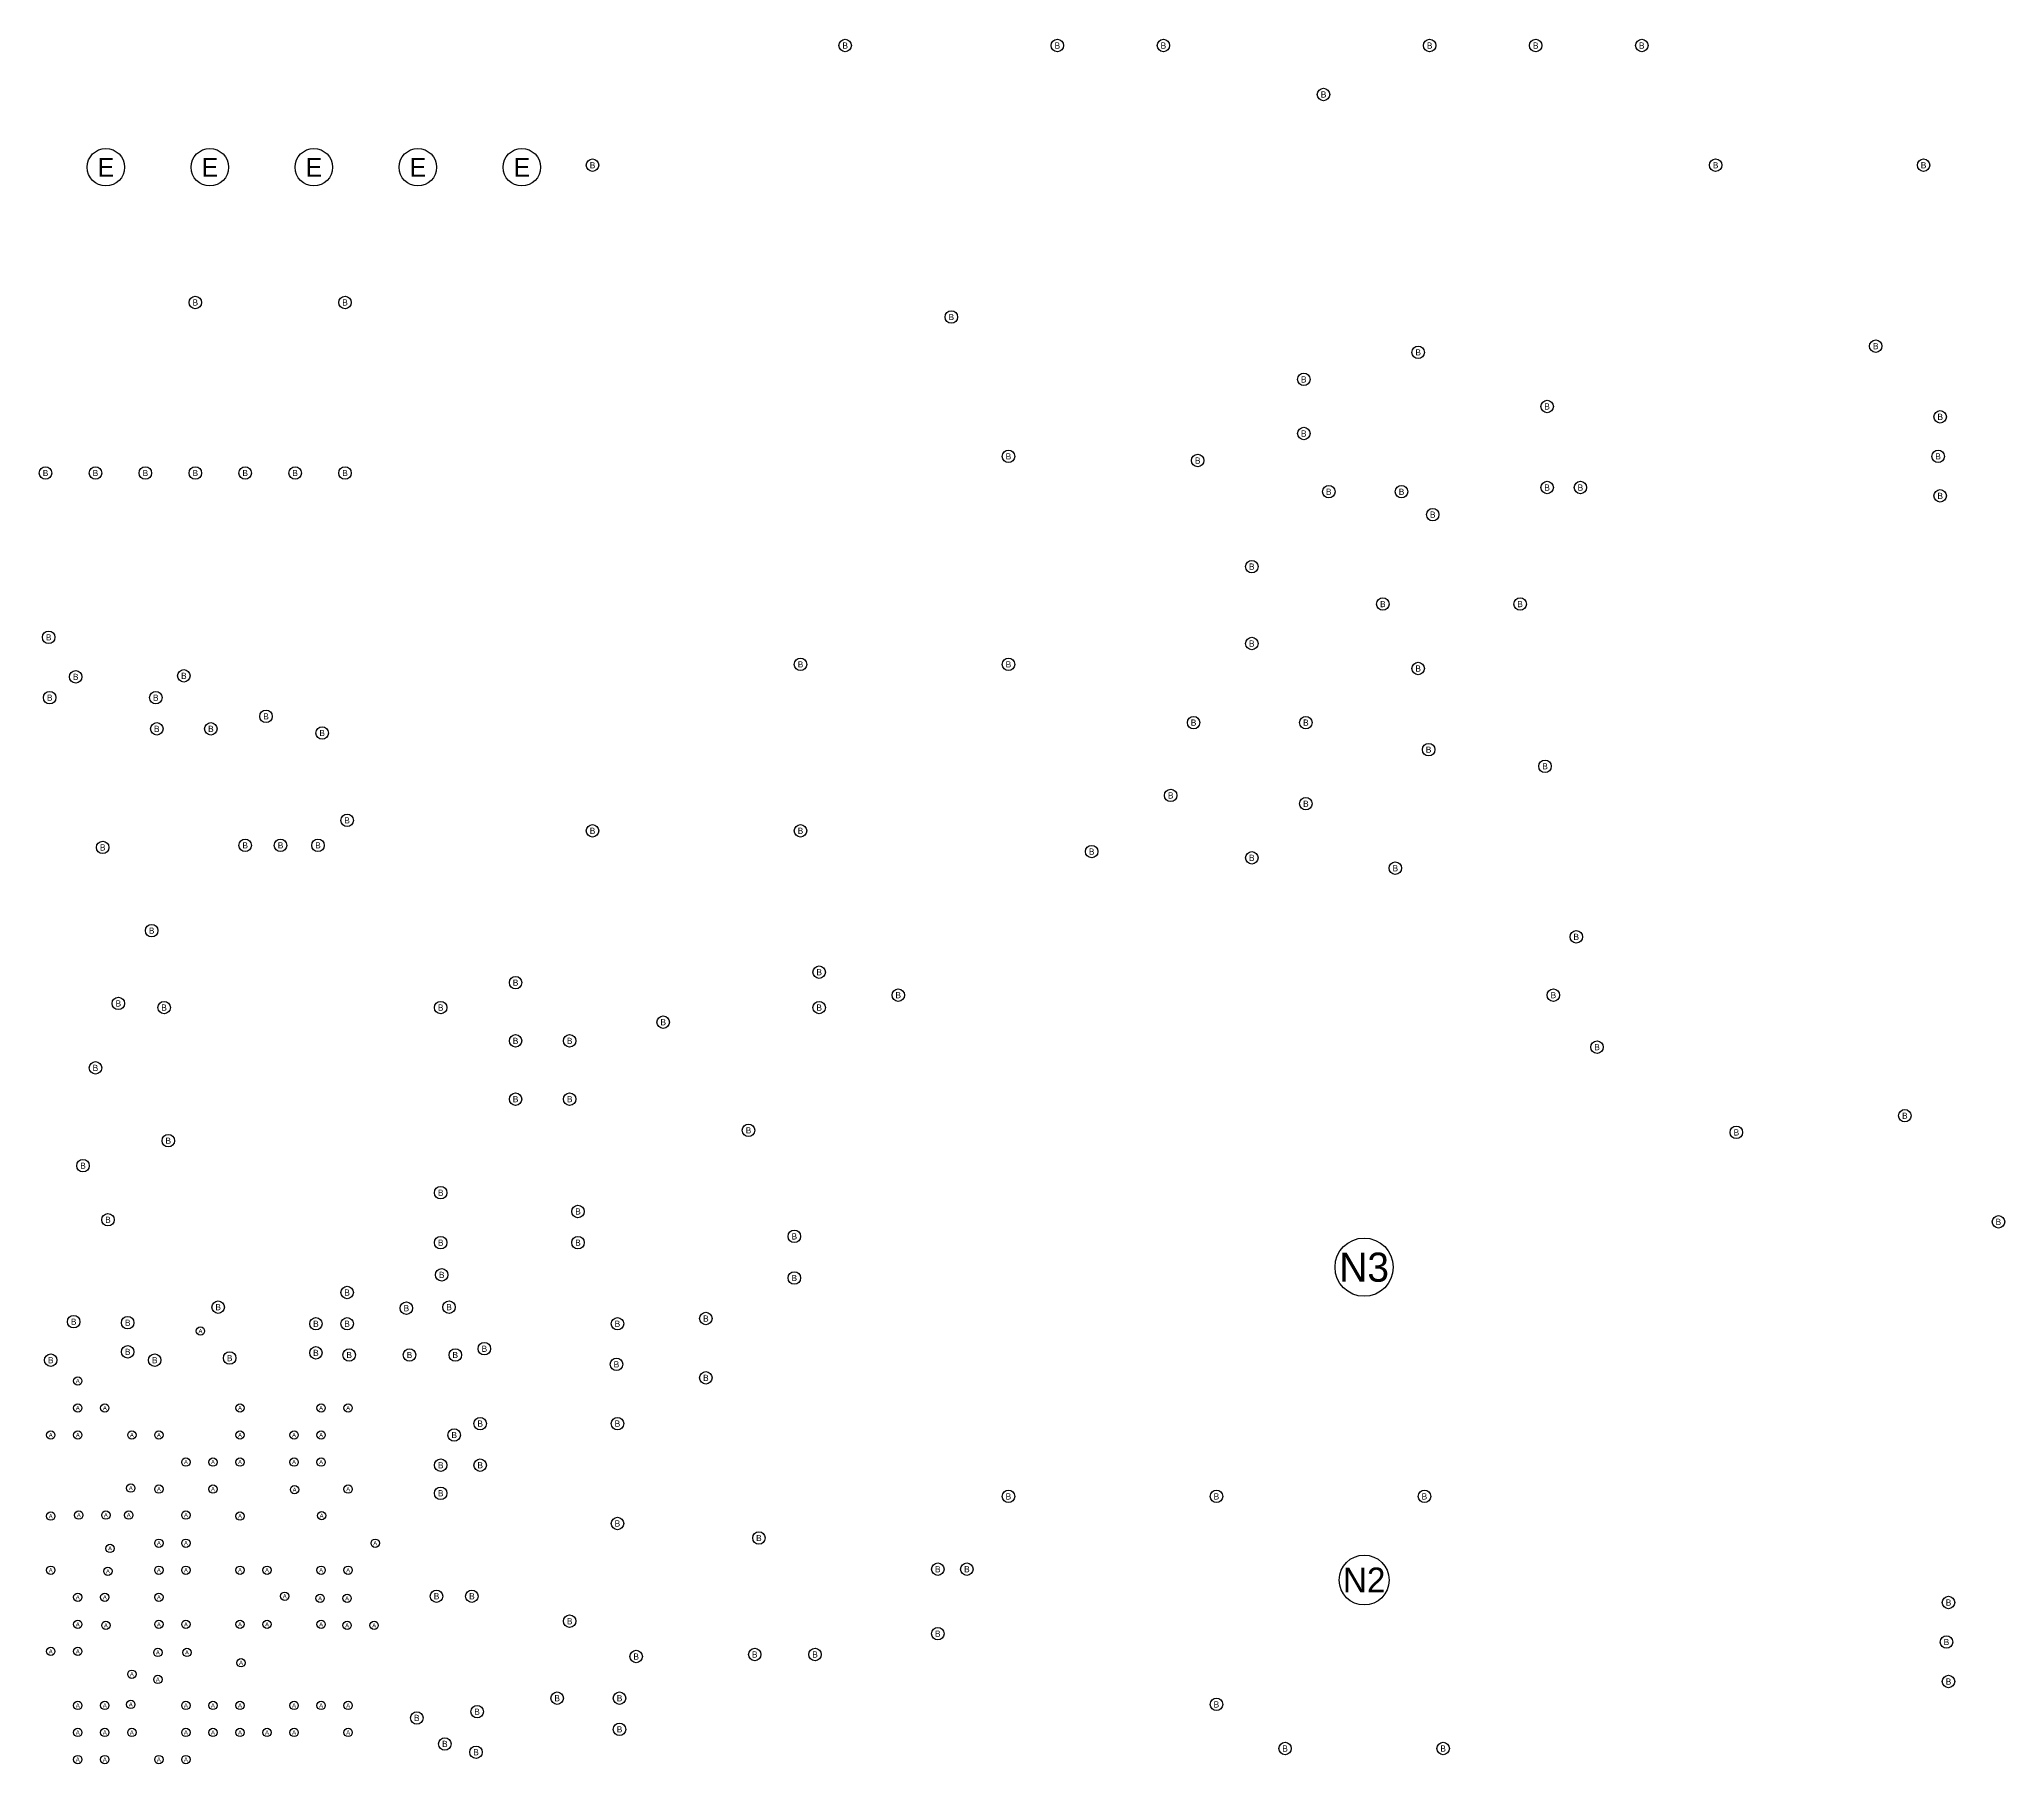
# Model space of a CAD drawing. Extents: x -12 to 315, y -10 to 160.
# Drawn here: x 84.7 to 131.95, y 75.58 to 117.03 of the extents above; entities that cross this region are included whole.
import ezdxf
from ezdxf.enums import TextEntityAlignment as Align

# ---------------------------------------------------------------- set-up
doc = ezdxf.new("R2010")
doc.units = 0
doc.layers.get('0').update_dxf_attribs({"linetype": 'CONTINUOUS'})
doc.layers.add('MA_NCLEGEND-1-6', color=231, linetype='CONTINUOUS')

# ---------------------------------------------------------------- blocks, each defined once
blk = doc.blocks.new('FIGURE_CIRCLE')
blk.add_circle((0, 0), 0.5)

msp = doc.modelspace()

# ---------------------------------------------------------------- block references
at = {"layer": 'MA_NCLEGEND-1-6'}
for p, xscale, yscale in [((104.075, 116.875), 0.3, 0.3), ((109.175, 116.875), 0.3, 0.3), ((111.725, 116.875), 0.3, 0.3), ((118.125, 116.875), 0.3, 0.3), ((120.675, 116.875), 0.3, 0.3), ((123.225, 116.875), 0.3, 0.3), ((115.575, 115.7), 0.3, 0.3), ((86.3, 113.95), 0.9, 0.9), ((88.8, 113.95), 0.9, 0.9), ((91.3, 113.95), 0.9, 0.9), ((93.8, 113.95), 0.9, 0.9), ((96.3, 113.95), 0.9, 0.9), ((98, 114), 0.3, 0.3), ((125, 114), 0.3, 0.3), ((130, 114), 0.3, 0.3), ((88.45, 110.7), 0.3, 0.3), ((92.05, 110.7), 0.3, 0.3), ((106.625, 110.35), 0.3, 0.3), ((117.85, 109.5), 0.3, 0.3), ((128.85, 109.65), 0.3, 0.3), ((115.1, 108.85), 0.3, 0.3), ((120.95, 108.2), 0.3, 0.3), ((130.4, 107.95), 0.3, 0.3), ((115.1, 107.55), 0.3, 0.3), ((108, 107), 0.3, 0.3), ((112.55, 106.9), 0.3, 0.3), ((130.35, 107), 0.3, 0.3), ((84.85, 106.6), 0.3, 0.3), ((86.05, 106.6), 0.3, 0.3), ((87.25, 106.6), 0.3, 0.3), ((88.45, 106.6), 0.3, 0.3), ((89.65, 106.6), 0.3, 0.3), ((90.85, 106.6), 0.3, 0.3), ((92.05, 106.6), 0.3, 0.3), ((120.95, 106.25), 0.3, 0.3), ((121.75, 106.25), 0.3, 0.3), ((115.7, 106.15), 0.3, 0.3), ((117.45, 106.15), 0.3, 0.3), ((130.4, 106.05), 0.3, 0.3), ((118.2, 105.6), 0.3, 0.3), ((113.85, 104.35), 0.3, 0.3), ((117, 103.45), 0.3, 0.3), ((120.3, 103.45), 0.3, 0.3), ((84.925, 102.65), 0.3, 0.3), ((113.85, 102.5), 0.3, 0.3), ((103, 102), 0.3, 0.3), ((108, 102), 0.3, 0.3), ((85.575, 101.7), 0.3, 0.3), ((88.175, 101.725), 0.3, 0.3), ((117.85, 101.9), 0.3, 0.3), ((84.95, 101.2), 0.3, 0.3), ((87.5, 101.2), 0.3, 0.3), ((90.15, 100.75), 0.3, 0.3), ((112.45, 100.6), 0.3, 0.3), ((115.15, 100.6), 0.3, 0.3), ((87.525, 100.45), 0.3, 0.3), ((88.825, 100.45), 0.3, 0.3), ((91.5, 100.35), 0.3, 0.3), ((118.1, 99.95), 0.3, 0.3), ((120.9, 99.55), 0.3, 0.3), ((111.9, 98.85), 0.3, 0.3), ((115.15, 98.65), 0.3, 0.3), ((92.1, 98.25), 0.3, 0.3), ((98, 98), 0.3, 0.3), ((103, 98), 0.3, 0.3), ((86.225, 97.6), 0.3, 0.3), ((89.65, 97.65), 0.3, 0.3), ((90.5, 97.65), 0.3, 0.3), ((91.4, 97.65), 0.3, 0.3), ((110, 97.5), 0.3, 0.3), ((113.85, 97.35), 0.3, 0.3), ((117.3, 97.1), 0.3, 0.3), ((87.4, 95.6), 0.3, 0.3), ((121.65, 95.45), 0.3, 0.3), ((103.45, 94.6), 0.3, 0.3), ((96.15, 94.35), 0.3, 0.3), ((105.35, 94.05), 0.3, 0.3), ((121.1, 94.05), 0.3, 0.3), ((86.6, 93.85), 0.3, 0.3), ((87.7, 93.75), 0.3, 0.3), ((94.35, 93.75), 0.3, 0.3), ((103.45, 93.75), 0.3, 0.3), ((96.15, 92.95), 0.3, 0.3), ((97.45, 92.95), 0.3, 0.3), ((99.7, 93.4), 0.3, 0.3), ((122.15, 92.8), 0.3, 0.3), ((86.05, 92.3), 0.3, 0.3), ((96.15, 91.55), 0.3, 0.3), ((97.45, 91.55), 0.3, 0.3), ((129.55, 91.15), 0.3, 0.3), ((101.75, 90.8), 0.3, 0.3), ((125.5, 90.75), 0.3, 0.3), ((87.8, 90.55), 0.3, 0.3), ((85.75, 89.95), 0.3, 0.3), ((94.35, 89.3), 0.3, 0.3), ((97.65, 88.85), 0.3, 0.3), ((86.35, 88.65), 0.3, 0.3), ((102.85, 88.25), 0.3, 0.3), ((131.8, 88.6), 0.3, 0.3), ((94.35, 88.1), 0.3, 0.3), ((97.65, 88.1), 0.3, 0.3), ((116.55, 87.51), 1.4, 1.4), ((94.375, 87.325), 0.3, 0.3), ((92.1, 86.9), 0.3, 0.3), ((102.85, 87.25), 0.3, 0.3), ((89, 86.55), 0.3, 0.3), ((93.525, 86.525), 0.3, 0.3), ((94.55, 86.55), 0.3, 0.3), ((85.525, 86.2), 0.3, 0.3), ((86.825, 86.175), 0.3, 0.3), ((88.575, 85.975), 0.2, 0.2), ((91.35, 86.15), 0.3, 0.3), ((92.1, 86.15), 0.3, 0.3), ((98.6, 86.15), 0.3, 0.3), ((100.725, 86.275), 0.3, 0.3), ((86.825, 85.475), 0.3, 0.3), ((91.35, 85.45), 0.3, 0.3), ((92.15, 85.4), 0.3, 0.3), ((93.6, 85.4), 0.3, 0.3), ((94.7, 85.4), 0.3, 0.3), ((95.4, 85.55), 0.3, 0.3), ((84.975, 85.275), 0.3, 0.3), ((87.475, 85.275), 0.3, 0.3), ((89.275, 85.325), 0.3, 0.3), ((98.575, 85.175), 0.3, 0.3), ((85.625, 84.775), 0.2, 0.2), ((100.725, 84.85), 0.3, 0.3), ((85.625, 84.125), 0.2, 0.2), ((86.275, 84.125), 0.2, 0.2), ((89.525, 84.125), 0.2, 0.2), ((91.475, 84.125), 0.2, 0.2), ((92.125, 84.125), 0.2, 0.2), ((95.3, 83.75), 0.3, 0.3), ((98.6, 83.75), 0.3, 0.3), ((84.975, 83.475), 0.2, 0.2), ((85.625, 83.475), 0.2, 0.2), ((86.925, 83.475), 0.2, 0.2), ((87.575, 83.475), 0.2, 0.2), ((89.525, 83.475), 0.2, 0.2), ((90.825, 83.475), 0.2, 0.2), ((91.475, 83.475), 0.2, 0.2), ((94.675, 83.475), 0.3, 0.3), ((88.225, 82.825), 0.2, 0.2), ((88.875, 82.825), 0.2, 0.2), ((89.525, 82.825), 0.2, 0.2), ((90.825, 82.825), 0.2, 0.2), ((91.475, 82.825), 0.2, 0.2), ((94.35, 82.75), 0.3, 0.3), ((95.3, 82.75), 0.3, 0.3), ((86.9, 82.2), 0.2, 0.2), ((87.575, 82.175), 0.2, 0.2), ((88.875, 82.175), 0.2, 0.2), ((90.8375, 82.1625), 0.2, 0.2), ((92.125, 82.175), 0.2, 0.2), ((94.35, 82.075), 0.3, 0.3), ((108, 82), 0.3, 0.3), ((113, 82), 0.3, 0.3), ((118, 82), 0.3, 0.3), ((84.975, 81.525), 0.2, 0.2), ((85.65, 81.55), 0.2, 0.2), ((86.3, 81.55), 0.2, 0.2), ((86.85, 81.55), 0.2, 0.2), ((88.225, 81.55), 0.2, 0.2), ((89.525, 81.525), 0.2, 0.2), ((91.4875, 81.5375), 0.2, 0.2), ((98.6, 81.35), 0.3, 0.3), ((86.4, 80.75), 0.2, 0.2), ((87.575, 80.875), 0.2, 0.2), ((88.225, 80.875), 0.2, 0.2), ((92.775, 80.875), 0.2, 0.2), ((102, 81), 0.3, 0.3), ((106.3, 80.25), 0.3, 0.3), ((107, 80.25), 0.3, 0.3), ((116.55, 79.99), 1.2, 1.2), ((84.975, 80.225), 0.2, 0.2), ((86.35, 80.2), 0.2, 0.2), ((87.575, 80.225), 0.2, 0.2), ((88.225, 80.225), 0.2, 0.2), ((89.525, 80.225), 0.2, 0.2), ((90.175, 80.225), 0.2, 0.2), ((91.475, 80.225), 0.2, 0.2), ((92.125, 80.225), 0.2, 0.2), ((85.625, 79.575), 0.2, 0.2), ((86.275, 79.575), 0.2, 0.2), ((87.575, 79.575), 0.2, 0.2), ((90.6, 79.6), 0.2, 0.2), ((91.45, 79.55), 0.2, 0.2), ((92.1, 79.55), 0.2, 0.2), ((94.25, 79.6), 0.3, 0.3), ((95.1, 79.6), 0.3, 0.3), ((130.6, 79.45), 0.3, 0.3), ((85.625, 78.925), 0.2, 0.2), ((86.3, 78.9), 0.2, 0.2), ((87.575, 78.925), 0.2, 0.2), ((88.225, 78.925), 0.2, 0.2), ((89.525, 78.925), 0.2, 0.2), ((90.175, 78.925), 0.2, 0.2), ((91.475, 78.925), 0.2, 0.2), ((92.1, 78.9), 0.2, 0.2), ((92.75, 78.9), 0.2, 0.2), ((97.45, 79), 0.3, 0.3), ((106.3, 78.7), 0.3, 0.3), ((130.55, 78.5), 0.3, 0.3), ((84.975, 78.275), 0.2, 0.2), ((85.625, 78.275), 0.2, 0.2), ((87.55, 78.25), 0.2, 0.2), ((88.25, 78.25), 0.2, 0.2), ((89.55, 78), 0.2, 0.2), ((99.05, 78.15), 0.3, 0.3), ((101.9, 78.2), 0.3, 0.3), ((103.35, 78.2), 0.3, 0.3), ((86.925, 77.725), 0.2, 0.2), ((87.55, 77.6), 0.2, 0.2), ((130.6, 77.55), 0.3, 0.3), ((85.625, 76.975), 0.2, 0.2), ((86.275, 76.975), 0.2, 0.2), ((86.9, 77), 0.2, 0.2), ((88.225, 76.975), 0.2, 0.2), ((88.875, 76.975), 0.2, 0.2), ((89.525, 76.975), 0.2, 0.2), ((90.825, 76.975), 0.2, 0.2), ((91.475, 76.975), 0.2, 0.2), ((92.125, 76.975), 0.2, 0.2), ((97.15, 77.15), 0.3, 0.3), ((98.65, 77.15), 0.3, 0.3), ((113, 77), 0.3, 0.3), ((93.775, 76.675), 0.3, 0.3), ((95.225, 76.825), 0.3, 0.3), ((98.65, 76.4), 0.3, 0.3), ((85.625, 76.325), 0.2, 0.2), ((86.275, 76.325), 0.2, 0.2), ((86.925, 76.325), 0.2, 0.2), ((88.225, 76.325), 0.2, 0.2), ((88.875, 76.325), 0.2, 0.2), ((89.525, 76.325), 0.2, 0.2), ((90.175, 76.325), 0.2, 0.2), ((90.825, 76.325), 0.2, 0.2), ((92.125, 76.325), 0.2, 0.2), ((94.45, 76.05), 0.3, 0.3), ((114.65, 75.94), 0.3, 0.3), ((118.45, 75.94), 0.3, 0.3), ((85.625, 75.675), 0.2, 0.2), ((86.275, 75.675), 0.2, 0.2), ((87.575, 75.675), 0.2, 0.2), ((88.225, 75.675), 0.2, 0.2), ((95.2, 75.85), 0.3, 0.3)]:
    msp.add_blockref('FIGURE_CIRCLE', p, dxfattribs=dict(at, xscale=xscale, yscale=yscale))

# ---------------------------------------------------------------- texts
for s, height, p in [('B', 0.15, (104.075, 116.875)), ('B', 0.15, (109.175, 116.875)), ('B', 0.15, (111.725, 116.875)), ('B', 0.15, (118.125, 116.875)), ('B', 0.15, (120.675, 116.875)), ('B', 0.15, (123.225, 116.875)), ('B', 0.15, (115.575, 115.7)), ('E', 0.45, (86.3, 113.95)), ('E', 0.45, (88.8, 113.95)), ('E', 0.45, (91.3, 113.95)), ('E', 0.45, (93.8, 113.95)), ('E', 0.45, (96.3, 113.95)), ('B', 0.15, (98, 114)), ('B', 0.15, (125, 114)), ('B', 0.15, (130, 114)), ('B', 0.15, (88.45, 110.7)), ('B', 0.15, (92.05, 110.7)), ('B', 0.15, (106.625, 110.35)), ('B', 0.15, (128.85, 109.65)), ('B', 0.15, (117.85, 109.5)), ('B', 0.15, (115.1, 108.85)), ('B', 0.15, (120.95, 108.2)), ('B', 0.15, (130.4, 107.95)), ('B', 0.15, (115.1, 107.55)), ('B', 0.15, (108, 107)), ('B', 0.15, (112.55, 106.9)), ('B', 0.15, (130.35, 107)), ('B', 0.15, (84.85, 106.6)), ('B', 0.15, (86.05, 106.6)), ('B', 0.15, (87.25, 106.6)), ('B', 0.15, (88.45, 106.6)), ('B', 0.15, (89.65, 106.6)), ('B', 0.15, (90.85, 106.6)), ('B', 0.15, (92.05, 106.6)), ('B', 0.15, (120.95, 106.25)), ('B', 0.15, (121.75, 106.25)), ('B', 0.15, (115.7, 106.15)), ('B', 0.15, (117.45, 106.15)), ('B', 0.15, (130.4, 106.05)), ('B', 0.15, (118.2, 105.6)), ('B', 0.15, (113.85, 104.35)), ('B', 0.15, (117, 103.45)), ('B', 0.15, (120.3, 103.45)), ('B', 0.15, (84.925, 102.65)), ('B', 0.15, (113.85, 102.5)), ('B', 0.15, (103, 102)), ('B', 0.15, (108, 102)), ('B', 0.15, (85.575, 101.7)), ('B', 0.15, (88.175, 101.725)), ('B', 0.15, (117.85, 101.9)), ('B', 0.15, (84.95, 101.2)), ('B', 0.15, (87.5, 101.2)), ('B', 0.15, (90.15, 100.75)), ('B', 0.15, (112.45, 100.6)), ('B', 0.15, (115.15, 100.6)), ('B', 0.15, (87.525, 100.45)), ('B', 0.15, (88.825, 100.45)), ('B', 0.15, (91.5, 100.35)), ('B', 0.15, (118.1, 99.95)), ('B', 0.15, (120.9, 99.55)), ('B', 0.15, (111.9, 98.85)), ('B', 0.15, (92.1, 98.25)), ('B', 0.15, (115.15, 98.65)), ('B', 0.15, (98, 98)), ('B', 0.15, (103, 98)), ('B', 0.15, (86.225, 97.6)), ('B', 0.15, (89.65, 97.65)), ('B', 0.15, (90.5, 97.65)), ('B', 0.15, (91.4, 97.65)), ('B', 0.15, (110, 97.5)), ('B', 0.15, (113.85, 97.35)), ('B', 0.15, (117.3, 97.1)), ('B', 0.15, (87.4, 95.6)), ('B', 0.15, (121.65, 95.45)), ('B', 0.15, (103.45, 94.6)), ('B', 0.15, (96.15, 94.35)), ('B', 0.15, (105.35, 94.05)), ('B', 0.15, (121.1, 94.05)), ('B', 0.15, (86.6, 93.85)), ('B', 0.15, (87.7, 93.75)), ('B', 0.15, (94.35, 93.75)), ('B', 0.15, (103.45, 93.75)), ('B', 0.15, (99.7, 93.4)), ('B', 0.15, (96.15, 92.95)), ('B', 0.15, (97.45, 92.95)), ('B', 0.15, (122.15, 92.8)), ('B', 0.15, (86.05, 92.3)), ('B', 0.15, (96.15, 91.55)), ('B', 0.15, (97.45, 91.55)), ('B', 0.15, (129.55, 91.15)), ('B', 0.15, (101.75, 90.8)), ('B', 0.15, (125.5, 90.75)), ('B', 0.15, (87.8, 90.55)), ('B', 0.15, (85.75, 89.95)), ('B', 0.15, (94.35, 89.3)), ('B', 0.15, (97.65, 88.85)), ('B', 0.15, (86.35, 88.65)), ('B', 0.15, (131.8, 88.6)), ('B', 0.15, (94.35, 88.1)), ('B', 0.15, (97.65, 88.1)), ('B', 0.15, (102.85, 88.25)), ('N3', 0.7, (116.55, 87.51)), ('B', 0.15, (92.1, 86.9)), ('B', 0.15, (94.375, 87.325)), ('B', 0.15, (102.85, 87.25)), ('B', 0.15, (89, 86.55)), ('B', 0.15, (93.525, 86.525)), ('B', 0.15, (94.55, 86.55)), ('B', 0.15, (85.525, 86.2)), ('B', 0.15, (86.825, 86.175)), ('A', 0.1, (88.575, 85.975)), ('B', 0.15, (91.35, 86.15)), ('B', 0.15, (92.1, 86.15)), ('B', 0.15, (98.6, 86.15)), ('B', 0.15, (100.725, 86.275)), ('B', 0.15, (86.825, 85.475)), ('B', 0.15, (91.35, 85.45)), ('B', 0.15, (95.4, 85.55)), ('B', 0.15, (84.975, 85.275)), ('B', 0.15, (87.475, 85.275)), ('B', 0.15, (89.275, 85.325)), ('B', 0.15, (92.15, 85.4)), ('B', 0.15, (93.6, 85.4)), ('B', 0.15, (94.7, 85.4)), ('B', 0.15, (98.575, 85.175)), ('A', 0.1, (85.625, 84.775)), ('B', 0.15, (100.725, 84.85)), ('A', 0.1, (85.625, 84.125)), ('A', 0.1, (86.275, 84.125)), ('A', 0.1, (89.525, 84.125)), ('A', 0.1, (91.475, 84.125)), ('A', 0.1, (92.125, 84.125)), ('B', 0.15, (95.3, 83.75)), ('B', 0.15, (98.6, 83.75)), ('A', 0.1, (84.975, 83.475)), ('A', 0.1, (85.625, 83.475)), ('A', 0.1, (86.925, 83.475)), ('A', 0.1, (87.575, 83.475)), ('A', 0.1, (89.525, 83.475)), ('A', 0.1, (90.825, 83.475)), ('A', 0.1, (91.475, 83.475)), ('B', 0.15, (94.675, 83.475)), ('A', 0.1, (88.225, 82.825)), ('A', 0.1, (88.875, 82.825)), ('A', 0.1, (89.525, 82.825)), ('A', 0.1, (90.825, 82.825)), ('A', 0.1, (91.475, 82.825)), ('B', 0.15, (94.35, 82.75)), ('B', 0.15, (95.3, 82.75)), ('A', 0.1, (86.9, 82.2)), ('A', 0.1, (87.575, 82.175)), ('A', 0.1, (88.875, 82.175)), ('A', 0.1, (92.125, 82.175)), ('A', 0.1, (90.8375, 82.1625)), ('B', 0.15, (94.35, 82.075)), ('B', 0.15, (108, 82)), ('B', 0.15, (113, 82)), ('B', 0.15, (118, 82)), ('A', 0.1, (84.975, 81.525)), ('A', 0.1, (85.65, 81.55)), ('A', 0.1, (86.3, 81.55)), ('A', 0.1, (86.85, 81.55)), ('A', 0.1, (88.225, 81.55)), ('A', 0.1, (89.525, 81.525)), ('A', 0.1, (91.4875, 81.5375)), ('B', 0.15, (98.6, 81.35)), ('A', 0.1, (86.4, 80.75)), ('A', 0.1, (87.575, 80.875)), ('A', 0.1, (88.225, 80.875)), ('A', 0.1, (92.775, 80.875)), ('B', 0.15, (102, 81)), ('A', 0.1, (84.975, 80.225)), ('A', 0.1, (86.35, 80.2)), ('A', 0.1, (87.575, 80.225)), ('A', 0.1, (88.225, 80.225)), ('A', 0.1, (89.525, 80.225)), ('A', 0.1, (90.175, 80.225)), ('A', 0.1, (91.475, 80.225)), ('A', 0.1, (92.125, 80.225)), ('B', 0.15, (106.3, 80.25)), ('B', 0.15, (107, 80.25)), ('N2', 0.6, (116.55, 79.99)), ('A', 0.1, (85.625, 79.575)), ('A', 0.1, (86.275, 79.575)), ('A', 0.1, (87.575, 79.575)), ('A', 0.1, (90.6, 79.6)), ('A', 0.1, (91.45, 79.55)), ('A', 0.1, (92.1, 79.55)), ('B', 0.15, (94.25, 79.6)), ('B', 0.15, (95.1, 79.6)), ('B', 0.15, (130.6, 79.45)), ('A', 0.1, (85.625, 78.925)), ('A', 0.1, (86.3, 78.9)), ('A', 0.1, (87.575, 78.925)), ('A', 0.1, (88.225, 78.925)), ('A', 0.1, (89.525, 78.925)), ('A', 0.1, (90.175, 78.925)), ('A', 0.1, (91.475, 78.925)), ('A', 0.1, (92.1, 78.9)), ('A', 0.1, (92.75, 78.9)), ('B', 0.15, (97.45, 79)), ('B', 0.15, (106.3, 78.7)), ('B', 0.15, (130.55, 78.5)), ('A', 0.1, (84.975, 78.275)), ('A', 0.1, (85.625, 78.275)), ('A', 0.1, (87.55, 78.25)), ('A', 0.1, (88.25, 78.25)), ('A', 0.1, (89.55, 78)), ('B', 0.15, (99.05, 78.15)), ('B', 0.15, (101.9, 78.2)), ('B', 0.15, (103.35, 78.2)), ('A', 0.1, (86.925, 77.725)), ('A', 0.1, (87.55, 77.6)), ('B', 0.15, (130.6, 77.55)), ('A', 0.1, (85.625, 76.975)), ('A', 0.1, (86.275, 76.975)), ('A', 0.1, (86.9, 77)), ('A', 0.1, (88.225, 76.975)), ('A', 0.1, (88.875, 76.975)), ('A', 0.1, (89.525, 76.975)), ('A', 0.1, (90.825, 76.975)), ('A', 0.1, (91.475, 76.975)), ('A', 0.1, (92.125, 76.975)), ('B', 0.15, (97.15, 77.15)), ('B', 0.15, (98.65, 77.15)), ('B', 0.15, (113, 77)), ('B', 0.15, (93.775, 76.675)), ('B', 0.15, (95.225, 76.825)), ('A', 0.1, (85.625, 76.325)), ('A', 0.1, (86.275, 76.325)), ('A', 0.1, (86.925, 76.325)), ('A', 0.1, (88.225, 76.325)), ('A', 0.1, (88.875, 76.325)), ('A', 0.1, (89.525, 76.325)), ('A', 0.1, (90.175, 76.325)), ('A', 0.1, (90.825, 76.325)), ('A', 0.1, (92.125, 76.325)), ('B', 0.15, (94.45, 76.05)), ('B', 0.15, (98.65, 76.4)), ('A', 0.1, (85.625, 75.675)), ('A', 0.1, (86.275, 75.675)), ('A', 0.1, (87.575, 75.675)), ('A', 0.1, (88.225, 75.675)), ('B', 0.15, (95.2, 75.85)), ('B', 0.15, (114.65, 75.94)), ('B', 0.15, (118.45, 75.94))]:
    msp.add_text(s, height=height, dxfattribs=at).set_placement(p, align=Align.MIDDLE_CENTER)

doc.saveas('drawing.dxf')
